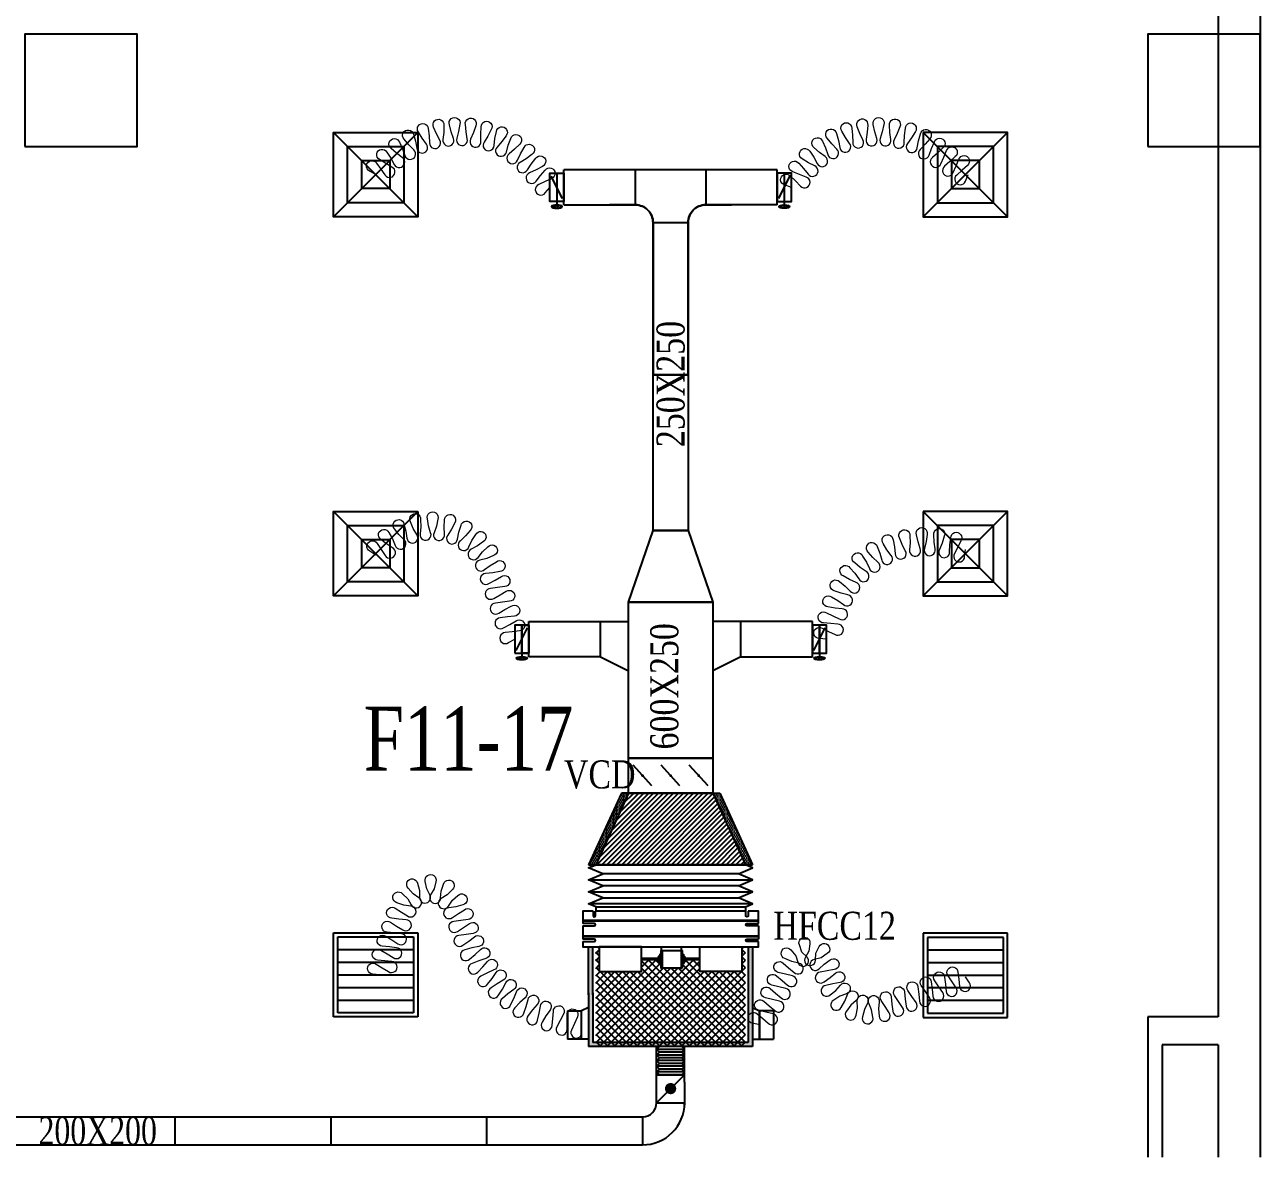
# Model space of a CAD drawing. Header units: metres. Extents: x 352651 to 1421851, y -87441 to -24441.
# Drawn here: x 1285283 to 1294083, y -48536 to -40468 of the extents above; entities that cross this region are included whole.
import ezdxf
from ezdxf.enums import TextEntityAlignment as Align

# ---------------------------------------------------------------- set-up
doc = ezdxf.new("R2010")
doc.units = ezdxf.units.M
doc.header["$LTSCALE"] = 300
doc.header["$MEASUREMENT"] = 0
for name, color, linetype in [('bat noi mem', 4, 'CONTINUOUS'), ('CUAGIO', 2, 'CONTINUOUS'), ('KT', 1, 'CONTINUOUS'), ('thiet bi', 11, 'CONTINUOUS'), ('TUONG', 7, 'CONTINUOUS'), ('vach', 6, 'CONTINUOUS')]:
    doc.layers.add(name, color=color, linetype=linetype)
doc.layers.add('noi mem', color=5, linetype='BATTING', lineweight=0)
doc.styles.add('PHU', font='vntimeh.shx', dxfattribs={"width": 0.8})
doc.styles.add('ROMANS', font='romans.shx', dxfattribs={"width": 0.75, "bigfont": 'romancvn.shx'})
doc.linetypes.add('BATTING', pattern='A,0.0001,-0.1,[134,ltypeshp.shx,S=0.1,R=0,X=-0.1,Y=0],-0.2,[134,ltypeshp.shx,S=0.1,R=180,X=0.1,Y=0],-0.1', length=0.4001)
pattern_1 = [(0, (828696.703, -331727.185), (6.25, 12.5), [0, -12.5])]

# ---------------------------------------------------------------- blocks, each defined once
blk = doc.blocks.new('SAD')
at = {"layer": 'CUAGIO', "color": 8}
for p, q in [((-300, -300), (300, 300)), ((300, -300), (-300, 300))]:
    blk.add_line(p, q, dxfattribs=at)
at = {"layer": 'CUAGIO'}
blk.add_lwpolyline([(300, -300), (300, 300), (-300, 300), (-300, -300)], close=True, dxfattribs=at)
at = {"layer": 'CUAGIO', "color": 8}
for points in [[(200, -200), (200, 200), (-200, 200), (-200, -200)], [(100, -100), (100, 100), (-100, 100), (-100, -100)]]:
    blk.add_lwpolyline(points, close=True, dxfattribs=at)
blk = doc.blocks.new('SAG')
at = {"layer": 'CUAGIO'}
for p, q in [((-300, 300), (-300, -300)), ((300, 300), (-300, 300)), ((300, -300), (300, 300)), ((-300, -300), (300, -300))]:
    blk.add_line(p, q, dxfattribs=at)
at = {"layer": 'CUAGIO', "color": 8}
for p, q in [((-270, 270), (-270, -270)), ((270, 270), (-270, 270)), ((-180, -270), (-180, 270)), ((-90, -270), (-90, 270)), ((0, -270), (0, 270)), ((90, -270), (90, 270)), ((180, -270), (180, 270)), ((270, -270), (270, 270)), ((-270, -270), (270, -270))]:
    blk.add_line(p, q, dxfattribs=at)
blk = doc.blocks.new('cot1')
at = {"layer": 'vach'}
blk.add_lwpolyline([(-400, -400), (400, -400), (400, 400), (-400, 400)], close=True, dxfattribs=at)
blk = doc.blocks.new('bac noi mem')
at = {"layer": 'bat noi mem'}
for p, q in [((493886.7, -64673), (493866.7, -64693)), ((494046.7, -64673), (493886.7, -64673)), ((494046.7, -64673), (494066.7, -64693)), ((494066.7, -64693), (493866.7, -64693)), ((493866.7, -64693), (493886.7, -64713)), ((493886.7, -64713), (493866.7, -64733)), ((494066.7, -64733), (493866.7, -64733)), ((493866.7, -64733), (493886.7, -64753)), ((493886.7, -64753), (493866.7, -64773)), ((494046.7, -64713), (493886.7, -64713)), ((494046.7, -64753), (493886.7, -64753)), ((494066.7, -64693), (494046.7, -64713)), ((494046.7, -64713), (494066.7, -64733)), ((494066.7, -64733), (494046.7, -64753)), ((494046.7, -64753), (494066.7, -64773)), ((494066.7, -64773), (493866.7, -64773)), ((493866.7, -64773), (493886.7, -64793)), ((493886.7, -64793), (493866.7, -64813)), ((494066.7, -64813), (493866.7, -64813)), ((493866.7, -64813), (493886.7, -64833)), ((493886.7, -64833), (493866.7, -64853)), ((494066.7, -64853), (493866.7, -64853)), ((493866.7, -64853), (493886.7, -64873)), ((494046.7, -64793), (493886.7, -64793)), ((494046.7, -64833), (493886.7, -64833)), ((494066.7, -64773), (494046.7, -64793)), ((494046.7, -64793), (494066.7, -64813)), ((494066.7, -64813), (494046.7, -64833)), ((494046.7, -64833), (494066.7, -64853)), ((494066.7, -64853), (494046.7, -64873)), ((494046.7, -64873), (493886.7, -64873))]:
    blk.add_line(p, q, dxfattribs=at)
blk = doc.blocks.new('1-van gio D200')
at = {"layer": 'CUAGIO'}
h = blk.add_hatch(dxfattribs=at)
h.set_pattern_fill('ANSI31', color=256, scale=100, style=0)
edge = h.paths.add_edge_path()
edge.add_ellipse((486127, -58494), major_axis=(-38.1, 0), ratio=0.310482, start_angle=0, end_angle=360, ccw=False)
for p, q in [((486167, -58437.3), (486087.1, -58277.5)), ((486127, -58257.4), (486127, -58494))]:
    blk.add_line(p, q, dxfattribs=at)
at = {"layer": 'CUAGIO', "const_width": 3}
for points in [[(486127, -58457.4), (486177, -58457.4), (486177, -58257.4), (486077, -58257.4), (486077, -58457.4), (486127, -58457.4)], [(486127, -58257.4), (486127, -58494)], [(486167, -58437.3), (486087.1, -58277.5)]]:
    blk.add_lwpolyline(points, dxfattribs=at)
at = {"layer": 'CUAGIO'}
blk.add_lwpolyline([(486177, -58457.4), (486077, -58457.4), (486077, -58257.4), (486177, -58257.4)], close=True, dxfattribs=at)
at = {"layer": 'CUAGIO', "const_width": 5.35}
blk.add_lwpolyline([(486130.7, -58357.4, -1), (486123.3, -58357.4, -1)], format="xyb", close=True, dxfattribs=at)
at = {"layer": 'CUAGIO', "extrusion": (0, 0, -1)}
blk.add_ellipse((486127, -58494), major_axis=(-38.1, 0), ratio=0.310482, start_param=-1.570796, end_param=4.712389, dxfattribs=at)

msp = doc.modelspace()

# ---------------------------------------------------------------- hatches: boundary and pattern name
at = {"layer": 'CUAGIO'}
h = msp.add_hatch(dxfattribs=at)
h.set_pattern_fill('DOTS', color=256, scale=200, style=0)
h.set_pattern_definition(pattern_1)
h.paths.add_polyline_path([(1289349.7, -46452.1), (1289299.7, -46452.1), (1289533.2, -45942.1), (1289583.2, -45942.1)])
h = msp.add_hatch(dxfattribs=at)
h.set_pattern_fill('ANSI31', color=256, scale=200, style=0)
h.set_pattern_definition([(45, (445500.002, -63561.594), (-17.6776695, 17.6776695), [])])
h.paths.add_polyline_path([(1290183.2, -45942.1), (1289583.2, -45942.1), (1289349.7, -46452.1), (1290416.7, -46452.1)])
h = msp.add_hatch(dxfattribs=at)
h.set_pattern_fill('DOTS', color=256, scale=200, style=0)
h.set_pattern_definition(pattern_1)
h.paths.add_polyline_path([(1290183.2, -45942.1), (1290233.2, -45942.1), (1290466.7, -46452.1), (1290416.7, -46452.1)])
h = msp.add_hatch(dxfattribs=at)
h.set_pattern_fill('DOTS', color=256, scale=200, style=0)
h.set_pattern_definition([(0, (454942.909, -107812.012), (6.25, 12.5), [0, -12.5])])
h.paths.add_polyline_path([(1290466.7, -47037.6), (1290436.7, -47037.6), (1290436.7, -47717.6), (1289329.7, -47717.6), (1289329.7, -47364.9), (1289329.7, -47037.6), (1289299.7, -47037.6), (1289299.7, -47379.9), (1289299.7, -47747.6), (1290466.7, -47747.6)])
at = {"layer": 'CUAGIO', "ltscale": 1.5}
h = msp.add_hatch(dxfattribs=at)
h.set_pattern_fill('ANSI37', color=9, scale=300, angle=360, style=0)
h.set_pattern_definition([(45, (822504.744, -887.92), (-26.5165043, 26.5165043), []), (135, (822504.744, -887.92), (-26.5165043, -26.5165043), [])])
h.paths.add_polyline_path([(1290416.7, -47747.6), (1290416.7, -47037.6), (1290390.6, -47037.6), (1290390.6, -47212.6), (1290090.6, -47212.6), (1290090.6, -47129.6), (1289985.4, -47129.6), (1289985.4, -47145.3), (1289974.8, -47145.3), (1289974.8, -47161), (1289964.9, -47161), (1289964.9, -47186, -1), (1289958.5, -47188.1), (1289822.3, -47188.1, -1), (1289815.8, -47186), (1289815.8, -47161), (1289805.9, -47161), (1289805.9, -47145.3), (1289795.4, -47145.3), (1289795.4, -47129.6), (1289675.7, -47129.6), (1289675.7, -47212.6), (1289375.7, -47212.6), (1289375.7, -47037.6), (1289349.7, -47037.6), (1289349.7, -47379.9), (1289349.7, -47747.6)])

# ---------------------------------------------------------------- linework, layer by layer
at = {"layer": 'bat noi mem'}
for p, q in [((1289349.7, -46452.1), (1290416.7, -46452.1)), ((1290416.7, -46452.1), (1289349.7, -46452.1)), ((1290366.7, -46516.3), (1289399.7, -46516.3)), ((1289299.7, -46559.2), (1290466.7, -46559.2)), ((1290366.7, -46602.1), (1289399.7, -46602.1)), ((1289299.7, -46644.9), (1290466.7, -46644.9)), ((1289399.7, -46687.8), (1290366.7, -46687.8)), ((1290466.7, -46730.6), (1289299.7, -46730.6))]:
    msp.add_line(p, q, dxfattribs=at)
for points in [[(1289349.7, -46752.1), (1289299.7, -46730.6), (1289399.7, -46687.8), (1289299.7, -46644.9), (1289399.7, -46602.1), (1289299.7, -46559.2), (1289399.7, -46516.3), (1289299.7, -46473.5), (1289349.7, -46452.1)], [(1290416.7, -46752.1), (1290466.7, -46730.6), (1290366.7, -46687.8), (1290466.7, -46644.9), (1290366.7, -46602.1), (1290466.7, -46559.2), (1290366.7, -46516.3), (1290466.7, -46473.5), (1290416.7, -46452.1)]]:
    msp.add_lwpolyline(points, dxfattribs=at)
at = {"layer": 'CUAGIO'}
for p, q in [((1289123.2, -41752.1), (1289123.2, -41502.1)), ((1289633.2, -41752.1), (1289633.2, -41502.1)), ((1290133.2, -41502.1), (1290133.2, -41752.1)), ((1290643.2, -41752.1), (1290643.2, -41502.1)), ((1289758.2, -41877.1), (1290008.2, -41877.1)), ((1288873.2, -44970.2), (1288873.2, -44720.2)), ((1288873.2, -44720.2), (1289583.2, -44720.2)), ((1289383.2, -44970.2), (1289383.2, -44720.2)), ((1290893.2, -44720.2), (1290183.2, -44720.2)), ((1290383.2, -44970.2), (1290383.2, -44720.2)), ((1290893.2, -44970.2), (1290893.2, -44720.2)), ((1289383.2, -44970.2), (1288873.2, -44970.2)), ((1289383.2, -44970.2), (1289583.2, -45070.2)), ((1290383.2, -44970.2), (1290183.2, -45070.2)), ((1290383.2, -44970.2), (1290893.2, -44970.2)), ((1290183.2, -45692.1), (1289583.2, -45692.1)), ((1290183.2, -45692.1), (1289583.2, -45692.1)), ((1289750.1, -45891.3), (1289616.2, -45742.8)), ((1289950.1, -45891.3), (1289816.2, -45742.8)), ((1290150.1, -45891.3), (1290016.2, -45742.8)), ((1289533.2, -45942.1), (1289299.7, -46452.1)), ((1289583.2, -45942.1), (1289349.7, -46452.1)), ((1289583.2, -45942.1), (1289533.2, -45942.1)), ((1289533.2, -45942.1), (1290233.2, -45942.1)), ((1289583.2, -45942.1), (1289533.2, -45942.1)), ((1290183.2, -45942.1), (1290416.7, -46452.1)), ((1290183.2, -45942.1), (1290233.2, -45942.1)), ((1290183.2, -45942.1), (1290233.2, -45942.1)), ((1290233.2, -45942.1), (1290466.7, -46452.1)), ((1290466.7, -46452.1), (1289299.7, -46452.1)), ((1289299.7, -46452.1), (1290466.7, -46452.1)), ((1289349.7, -46452.1), (1290416.7, -46452.1)), ((1290416.7, -46452.1), (1289349.7, -46452.1)), ((1289299.7, -47379.9), (1289299.7, -47037.6)), ((1289329.7, -47379.9), (1289329.7, -47037.6)), ((1289299.7, -47364.9), (1289299.7, -47747.6)), ((1289329.7, -47364.9), (1289329.7, -47717.6)), ((1289150, -47493.6), (1289150, -47693.6)), ((1289249.7, -47693.6), (1289249.7, -47493.6)), ((1289249.7, -47693.6), (1289249.7, -47493.6)), ((1289249.7, -47693.6), (1289249.7, -47493.6)), ((1290516.7, -47493.6), (1290516.7, -47693.6)), ((1290516.7, -47693.6), (1290516.7, -47493.6)), ((1290516.7, -47693.6), (1290516.7, -47493.6)), ((1290616.4, -47493.6), (1290616.4, -47693.6)), ((1289249.7, -47693.6), (1289150, -47693.6)), ((1290516.7, -47693.6), (1290616.4, -47693.6)), ((1289983.2, -48002.1), (1289983.2, -47771)), ((1289783.2, -47947.8), (1289983.2, -47947.8)), ((1289983.2, -47947.8), (1289783.2, -48147.8)), ((1289783.2, -48147.8), (1289983.2, -48147.8)), ((1273708.2, -48447.8), (1289683.2, -48447.8))]:
    msp.add_line(p, q, dxfattribs=at)
at = {"layer": 'CUAGIO', "ltscale": 1.5}
msp.add_line((1290643.2, -41502.1), (1289123.2, -41502.1), dxfattribs=at)
at = {"layer": 'CUAGIO', "color": 2}
for p, q in [((1290436.7, -47037.6), (1290436.7, -47717.6)), ((1290466.7, -47037.6), (1290466.7, -47747.6)), ((1290466.7, -47747.6), (1289299.7, -47747.6)), ((1290436.7, -47717.6), (1289329.7, -47717.6)), ((1289983.2, -47957.6), (1289983.2, -47747.6)), ((1289983.2, -48002.1), (1289983.2, -48164.4)), ((1286353.2, -48247.6), (1286353.2, -48447.6)), ((1287463.2, -48247.6), (1287463.2, -48447.6)), ((1288573.2, -48247.6), (1288573.2, -48447.6)), ((1289683.2, -48247.8), (1289683.2, -48447.8))]:
    msp.add_line(p, q, dxfattribs=at)
at = {"layer": 'CUAGIO'}
for points in [[(1289123.2, -41752.1), (1289633.2, -41752.1, -0.414214), (1289758.2, -41877.1), (1289758.2, -42962.1), (1290008.2, -42962.1), (1290008.2, -41877.1, -0.414214), (1290133.2, -41752.1), (1290318.2, -41752.1)], [(1290643.2, -41752.1), (1290133.2, -41752.1, 0.414214), (1290008.2, -41877.1), (1290008.2, -42962.1), (1289758.2, -42962.1), (1289758.2, -41877.1, 0.414214), (1289633.2, -41752.1), (1289448.2, -41752.1)]]:
    msp.add_lwpolyline(points, format="xyb", dxfattribs=at)
for points in [[(1289758.2, -44072.1), (1289758.2, -42962.1), (1290008.2, -42962.1), (1290008.2, -44072.1)], [(1290183.2, -44582.1), (1289583.2, -44582.1), (1289758.2, -44072.1), (1290008.2, -44072.1)], [(1288873.2, -44945.2), (1288823.2, -44945.2), (1288823.2, -44745.2), (1288873.2, -44745.2)], [(1290893.2, -44945.2), (1290943.2, -44945.2), (1290943.2, -44745.2), (1290893.2, -44745.2)], [(1289583.2, -45692.1), (1290183.2, -45692.1), (1290183.2, -45942.1), (1289583.2, -45942.1)]]:
    msp.add_lwpolyline(points, close=True, dxfattribs=at)
at = {"layer": 'CUAGIO', "color": 2}
msp.add_lwpolyline([(1289583.2, -44582.1), (1290183.2, -44582.1), (1290183.2, -45692.1), (1289583.2, -45692.1)], close=True, dxfattribs=at)
at = {"layer": 'CUAGIO'}
for points, const_width in [([(1289678.2, -45817.1, 1), (1289688.2, -45817.1, 1)], 10), ([(1289878.2, -45817.1, 1), (1289888.2, -45817.1, 1)], 10), ([(1290078.2, -45817.1, 1), (1290088.2, -45817.1, 1)], 10), ([(1289903.2, -48046.9, -1), (1289863.2, -48046.9, -1)], 40)]:
    msp.add_lwpolyline(points, format="xyb", close=True, dxfattribs=dict(at, const_width=const_width))
for points in [[(1289150, -47493.6), (1289249.7, -47493.6)], [(1289299.7, -47468.4), (1289249.7, -47493.6)], [(1290466.7, -47468.4), (1290516.7, -47493.6)], [(1290616.4, -47493.6), (1290516.7, -47493.6)], [(1289299.7, -47693.6), (1289249.7, -47693.6)], [(1290466.7, -47693.6), (1290516.7, -47693.6)]]:
    msp.add_lwpolyline(points, dxfattribs=at)
at = {"layer": 'CUAGIO', "color": 2}
msp.add_lwpolyline([(1283233.2, -48247.7), (1289683.2, -48247.6, 0.414208), (1289783.2, -48147.6), (1289783.2, -47747.6)], format="xyb", dxfattribs=at)
at = {"layer": 'CUAGIO'}
msp.add_arc((1289683.2, -48147.8), 300, 270, 0, dxfattribs=at)
at = {"layer": 'noi mem', "linetype": 'ByBlock', "ltscale": 1.5}
for points in [[(1287783.2, -41536.2), (1287738.6, -41511, -1.333333), (1287788.6, -41455.1), (1287818.6, -41496.6), (1287848.5, -41538.1, 1.333333), (1287898.5, -41482.3), (1287854, -41457.1), (1287810.3, -41429.5, -1.333333), (1287862.9, -41376), (1287891.2, -41419.2), (1287915.5, -41463.7, 1.333333), (1287972, -41414.4), (1287931.2, -41384.3), (1287892.2, -41350.4, -1.333333), (1287952.3, -41305.5), (1287973.7, -41352.5), (1287991, -41400.2, 1.333333), (1288054.3, -41359.9), (1288018.5, -41324), (1287985.1, -41284.6, -1.333333), (1288051.3, -41249.3), (1288065.4, -41299.1), (1288075.2, -41348.8, 1.333333), (1288143.9, -41318.6), (1288114, -41277.7), (1288086.9, -41233.7, -1.333333), (1288157.6, -41208.8), (1288164, -41260.1), (1288166.3, -41310.7, 1.333333), (1288238.7, -41291.3), (1288215.3, -41246.3), (1288195.2, -41198.7, -1.333333), (1288268.9, -41184.8), (1288267.5, -41236.5), (1288262, -41286.9, 1.333333), (1288336.6, -41278.6), (1288320.2, -41230.7), (1288307.6, -41180.6, -1.333333), (1288382.5, -41178), (1288373.3, -41228.8), (1288360.3, -41277.8, 1.333333), (1288435.2, -41281), (1288426.3, -41231), (1288421.4, -41179.6, -1.333333), (1288495.9, -41188.4), (1288479.1, -41237.3), (1288458.8, -41283.7, 1.333333), (1288532.4, -41298.2), (1288531.2, -41247.5), (1288534, -41195.9, -1.333333), (1288606.3, -41215.9), (1288582.3, -41261.6), (1288555.2, -41304.5, 1.333333), (1288625.8, -41329.9), (1288632.3, -41279.6), (1288642.9, -41229, -1.333333), (1288711.4, -41259.7), (1288680.7, -41301.3), (1288647.5, -41339.6, 1.333333), (1288713.4, -41375.4), (1288727.4, -41326.7), (1288745.6, -41278.3, -1.333333), (1288808.6, -41319), (1288772, -41355.5), (1288733.3, -41388.3, 1.333333), (1288793, -41433.6), (1288814.2, -41387.6), (1288839.5, -41342.5, -1.333333), (1288895.7, -41392.3), (1288854, -41422.8), (1288810.8, -41449.3, 1.333333), (1288863, -41503.2), (1288890.9, -41460.9), (1288922.7, -41420.2, -1.333333), (1288970.7, -41477.8), (1288924.8, -41501.7), (1288878.7, -41524, 1.333333), (1288925, -41583), (1288957.6, -41543.5), (1288990.2, -41504, -1.333333), (1289036.5, -41563), (1288990.4, -41585.3), (1288944.3, -41607.5, 1.333333), (1288990.6, -41666.5), (1289023.2, -41627.1)], [(1290743.2, -41627.1), (1290695.1, -41609.5, -1.333333), (1290735.1, -41546), (1290771.7, -41581.7), (1290808.3, -41617.4, 1.333333), (1290848.2, -41554), (1290800.2, -41536.4), (1290752.7, -41516.1, -1.333333), (1290795.8, -41454.7), (1290831, -41492.6), (1290862.2, -41532.4, 1.333333), (1290910.1, -41474.7), (1290865.2, -41451.4), (1290821.5, -41423.7, -1.333333), (1290873.9, -41370), (1290902.6, -41413), (1290927.1, -41457.3, 1.333333), (1290983.5, -41408), (1290942.9, -41377.8), (1290904.2, -41343.6, -1.333333), (1290964.5, -41298.9), (1290986, -41345.9), (1291003, -41393.6, 1.333333), (1291066.7, -41353.9), (1291031.4, -41317.6), (1290998.7, -41277.6, -1.333333), (1291065.3, -41243.2), (1291079, -41293), (1291088.2, -41342.8, 1.333333), (1291157.4, -41313.8), (1291128.4, -41272.3), (1291102.4, -41227.6, -1.333333), (1291173.7, -41204.3), (1291179.3, -41255.6), (1291180.4, -41306.2, 1.333333), (1291253.3, -41288.6), (1291231.3, -41243.1), (1291212.9, -41194.8, -1.333333), (1291287, -41183.2), (1291284.2, -41234.7), (1291277.3, -41284.9, 1.333333), (1291352.1, -41279.2), (1291337.6, -41230.7), (1291327.1, -41180.1, -1.333333), (1291402.1, -41180.4), (1291391.2, -41230.9), (1291376.3, -41279.3, 1.333333), (1291451, -41285.6), (1291444.5, -41235.4), (1291442.2, -41183.8, -1.333333), (1291516.2, -41196.1), (1291497.4, -41244.2), (1291475, -41289.6, 1.333333), (1291547.7, -41307.8), (1291549.3, -41257.2), (1291555.3, -41205.9, -1.333333), (1291626.4, -41229.8), (1291600.1, -41274.3), (1291570.7, -41315.5, 1.333333), (1291639.6, -41345.1), (1291649.3, -41295.4), (1291663.4, -41245.7, -1.333333), (1291729.7, -41280.7), (1291696.6, -41320.4), (1291661, -41356.4, 1.333333), (1291724.4, -41396.6), (1291741.8, -41349.1), (1291762.2, -41302.2, -1.333333), (1291823.2, -41345.8), (1291785.4, -41380.3), (1291747.6, -41414.7, 1.333333), (1291808.6, -41458.3), (1291829, -41411.4), (1291849.4, -41364.6, -1.333333), (1291910.3, -41408.2), (1291872.5, -41442.6), (1291834.7, -41477, 1.333333), (1291895.7, -41520.7), (1291916.1, -41473.8), (1291936.5, -41426.9, -1.333333), (1291997.4, -41470.6), (1291959.6, -41505), (1291921.8, -41539.4, 1.333333), (1291982.8, -41583.1), (1292003.2, -41536.2)], [(1287783.2, -44246.2), (1287740.6, -44218.2, -1.333333), (1287793.2, -44164.6), (1287822, -44206.7), (1287850.7, -44248.7, 1.333333), (1287903.3, -44195.3), (1287860.9, -44167.2), (1287820.3, -44135.1, -1.333333), (1287877.2, -44086.2), (1287902.9, -44131.1), (1287922, -44177.5, 1.333333), (1287984.4, -44135.9), (1287948.9, -44100.4), (1287917.3, -44059.4, -1.333333), (1287984.3, -44025.7), (1287998.4, -44075.5), (1288005.8, -44125.1, 1.333333), (1288076.3, -44099.8), (1288050.5, -44056.8), (1288029.7, -44009.4, -1.333333), (1288102.9, -43992.9), (1288104.5, -44044.6), (1288099.7, -44094.5, 1.333333), (1288174.3, -44087), (1288159.6, -44039.1), (1288150.9, -43988, -1.333333), (1288225.8, -43989.6), (1288215, -44040.2), (1288198.2, -44087.5, 1.333333), (1288272.5, -44098.2), (1288269.8, -44048.1), (1288273.6, -43996.5, -1.333333), (1288346, -44016.1), (1288323.2, -44062.6), (1288295.6, -44104.5, 1.333333), (1288365, -44132.7), (1288374.5, -44083.5), (1288390.7, -44034.3, -1.333333), (1288456.2, -44070.9), (1288422.8, -44110.5), (1288385.9, -44144.4, 1.333333), (1288446.5, -44188.6), (1288467.5, -44143.1), (1288495.1, -44099.3, -1.333333), (1288549.9, -44150.5), (1288508, -44181), (1288464, -44205, 1.333333), (1288512.1, -44262.5), (1288543.5, -44223.4), (1288580.8, -44187.5, -1.333333), (1288621.6, -44250.5), (1288573.6, -44269.9), (1288525.1, -44282.6, 1.333333), (1288557.9, -44350), (1288597.8, -44319.7), (1288642.2, -44293.5, -1.333333), (1288667.3, -44364.2), (1288616.3, -44371.9), (1288565.8, -44378.3, 1.333333), (1288589.4, -44449.5), (1288633.8, -44424.5), (1288678.2, -44399.4, -1.333333), (1288701.7, -44470.6), (1288651.2, -44477), (1288600.7, -44483.5, 1.333333), (1288624.2, -44554.7), (1288668.6, -44529.6), (1288713, -44504.6, -1.333333), (1288736.6, -44575.8), (1288686, -44582.2), (1288635.5, -44588.6, 1.333333), (1288659.1, -44659.8), (1288703.5, -44634.8), (1288747.9, -44609.8, -1.333333), (1288771.4, -44681), (1288720.9, -44687.4), (1288670.3, -44693.8, 1.333333), (1288693.9, -44765), (1288738.3, -44740), (1288782.7, -44715, -1.333333), (1288806.3, -44786.2), (1288755.7, -44792.6), (1288705.2, -44799, 1.333333), (1288728.8, -44870.2), (1288773.2, -44845.2)], [(1290993.2, -44845.2), (1290942.6, -44840.4, -1.333333), (1290962.6, -44768.1), (1291008.4, -44789.9), (1291054.3, -44811.6, 1.333333), (1291074.2, -44739.3), (1291023.7, -44734.5), (1290973.1, -44729.7, -1.333333), (1290993.1, -44657.4), (1291038.9, -44679.2), (1291084.5, -44701.2, 1.333333), (1291104.8, -44629), (1291054.5, -44624), (1291003.8, -44615.3, -1.333333), (1291029, -44544.7), (1291073.7, -44570), (1291115, -44598.5, 1.333333), (1291146.1, -44530.3), (1291097.6, -44517.8), (1291049.1, -44500.6, -1.333333), (1291086, -44435.3), (1291125.7, -44467.8), (1291161.6, -44502.9, 1.333333), (1291203.8, -44441), (1291158, -44420.4), (1291113.2, -44395.3, -1.333333), (1291160.6, -44337.2), (1291194.3, -44376), (1291223.6, -44416.7, 1.333333), (1291275.8, -44362.8), (1291234.2, -44334.8), (1291194.3, -44302.4, -1.333333), (1291250.9, -44253.2), (1291277.5, -44297.1), (1291299.5, -44342.2, 1.333333), (1291360, -44298), (1291323.8, -44263.3), (1291290, -44224.6, -1.333333), (1291354.1, -44185.7), (1291372.8, -44233.5), (1291386.9, -44281.7, 1.333333), (1291454.1, -44248.4), (1291424.2, -44208.1), (1291397.5, -44164.2, -1.333333), (1291467.3, -44136.8), (1291477.6, -44187.1), (1291483.2, -44236.9, 1.333333), (1291555.1, -44215.5), (1291532.6, -44170.7), (1291513.7, -44122.9, -1.333333), (1291587.1, -44107.7), (1291588.7, -44159.1), (1291585.8, -44209.2, 1.333333), (1291660.3, -44200.3), (1291645.7, -44152.3), (1291635.2, -44102, -1.333333), (1291710.1, -44099.5), (1291703, -44150.4), (1291691.7, -44199.2, 1.333333), (1291766.6, -44203.1), (1291760.3, -44153.3), (1291758.5, -44102, -1.333333), (1291832.8, -44112.3), (1291817.1, -44161.2), (1291797.6, -44207.4, 1.333333), (1291870.8, -44224), (1291873.1, -44173.8), (1291878.7, -44123.3, -1.333333), (1291950.6, -44144.3), (1291928.1, -44189.9), (1291905.5, -44235.4, 1.333333), (1291977.5, -44256.6), (1291983.2, -44206.2)], [(1287813.2, -47236.2), (1287762.2, -47230.7, -1.333333), (1287786.4, -47159.7), (1287830.1, -47186.6), (1287873.8, -47213.4, 1.333333), (1287898, -47142.4), (1287847.1, -47136.9), (1287796.1, -47131.4, -1.333333), (1287820.3, -47060.4), (1287864, -47087.3), (1287907.7, -47114.1, 1.333333), (1287931.9, -47043.1), (1287881, -47037.6), (1287830, -47032.1, -1.333333), (1287854.2, -46961.2), (1287897.9, -46988), (1287941.6, -47014.8, 1.333333), (1287965.8, -46943.8), (1287914.9, -46938.3), (1287863.9, -46932.8, -1.333333), (1287888.1, -46861.9), (1287931.8, -46888.7), (1287975.5, -46915.5, 1.333333), (1287999.7, -46844.5), (1287948.8, -46839), (1287897.8, -46833.6, -1.333333), (1287922, -46762.6), (1287965.7, -46789.4), (1288008.5, -46816.8, 1.333333), (1288034, -46746.3), (1287983.5, -46740.1), (1287933.5, -46722.5, -1.333333), (1287973, -46658.7), (1288011, -46695.6), (1288035.8, -46738.5, 1.333333), (1288090.5, -46687.1), (1288049.1, -46659.7), (1288014.6, -46619.6, -1.333333), (1288080.7, -46584), (1288095.2, -46635), (1288095.2, -46684.6, 1.333333), (1288168.2, -46667.3), (1288146.1, -46622.9), (1288136.3, -46570.9, -1.333333), (1288211.3, -46573.2), (1288198.4, -46624.5), (1288173.6, -46667.5, 1.333333), (1288245.4, -46689.1), (1288248.5, -46639.6), (1288266, -46589.6, -1.333333), (1288329.8, -46629.1), (1288292.9, -46667.1), (1288250, -46691.9, 1.333333), (1288301.4, -46746.6), (1288328.8, -46705.2), (1288369, -46670.7, -1.333333), (1288404.5, -46736.8), (1288353.6, -46751.3), (1288302.8, -46758.1, 1.333333), (1288328.9, -46828.4), (1288371.8, -46800.5), (1288414.8, -46772.5, -1.333333), (1288440.8, -46842.8), (1288390.1, -46849.6), (1288339.3, -46856.5, 1.333333), (1288365.3, -46926.8), (1288408.3, -46898.8), (1288451.3, -46870.9, -1.333333), (1288477.3, -46941.2), (1288426.5, -46948), (1288375.6, -46955.8, 1.333333), (1288402.8, -47025.7), (1288445.6, -46996.9), (1288486.2, -46966.2, -1.333333), (1288517.1, -47034.5), (1288467.2, -47044.7), (1288417.3, -47057.8, 1.333333), (1288451.8, -47124.4), (1288491.3, -47091.2), (1288528.4, -47056.3, -1.333333), (1288566.4, -47121), (1288517.9, -47136.4), (1288469.7, -47154.9, 1.333333), (1288511.2, -47217.4), (1288546.9, -47180.1), (1288580, -47141.4, -1.333333), (1288624.8, -47201.6), (1288578.3, -47222.2), (1288532.4, -47245.7, 1.333333), (1288580.3, -47303.4), (1288611.8, -47262.5), (1288640.6, -47220.5, -1.333333), (1288691.6, -47275.5), (1288647.5, -47301), (1288604.4, -47329.3, 1.333333), (1288658.3, -47381.5), (1288685.2, -47337.4), (1288709.2, -47292.5, -1.333333), (1288765.9, -47341.7), (1288724.8, -47371.8), (1288685, -47404.6, 1.333333), (1288744.2, -47450.7), (1288766.2, -47404), (1288785.3, -47356.8, -1.333333), (1288846.9, -47399.6), (1288809.3, -47433.9), (1288773.3, -47470.8, 1.333333), (1288837.1, -47510.2), (1288854, -47461.5), (1288867.8, -47412.5, -1.333333), (1288933.7, -47448.4), (1288900, -47486.6), (1288868.2, -47527.2, 1.333333), (1288935.9, -47559.4), (1288947.4, -47509.1), (1288955.9, -47458.9, -1.333333), (1289025.2, -47487.5), (1288995.8, -47529.1), (1288968.6, -47572.9, 1.333333), (1289039.3, -47597.7), (1289045.3, -47546.5), (1289048.4, -47495.7, -1.333333), (1289120.4, -47516.6), (1289095.7, -47561.1), (1289073.3, -47607.6, 1.333333), (1289146.3, -47624.7), (1289146.8, -47573.1), (1289145.5, -47521.8, -1.333333), (1289219.1, -47536.5), (1289198.2, -47583.3), (1289177.4, -47630.2, 1.333333), (1289250.9, -47644.9), (1289249.7, -47593.6)], [(1290516.7, -47593.6), (1290466.6, -47581.8, -1.333333), (1290500.5, -47514.9), (1290539.6, -47548.4), (1290578.7, -47581.8, 1.333333), (1290612.7, -47514.9), (1290562.6, -47503.1), (1290512.5, -47491.3, -1.333333), (1290546.5, -47424.4), (1290585.6, -47457.9), (1290624.7, -47491.3, 1.333333), (1290658.6, -47424.4), (1290608.6, -47412.6), (1290558.5, -47400.8, -1.333333), (1290592.5, -47333.9), (1290631.5, -47367.3), (1290670.6, -47400.8, 1.333333), (1290704.6, -47333.9), (1290654.5, -47322.1), (1290604.5, -47310.3, -1.333333), (1290638.4, -47243.4), (1290677.5, -47276.8), (1290716.6, -47310.3, 1.333333), (1290750.5, -47243.4), (1290700.5, -47231.6), (1290650.4, -47219.8, -1.333333), (1290684.4, -47152.9), (1290723.4, -47186.3), (1290762.5, -47219.8, 1.333333), (1290796.5, -47152.9), (1290746.4, -47141.1), (1290696.5, -47120.6, -1.333333), (1290740.1, -47059.5), (1290775.7, -47100), (1290789.4, -47147, 1.333333), (1290853.8, -47108.6), (1290819, -47074.3), (1290800.6, -47023.4, -1.333333), (1290875.1, -47014.6), (1290869, -47068.3), (1290843.2, -47109.9, 1.333333), (1290914.9, -47132.1), (1290917.1, -47083.3), (1290942.6, -47035.6, -1.333333), (1290999, -47085), (1290955, -47116.5), (1290906.3, -47127.8, 1.333333), (1290940.6, -47194.5), (1290978.2, -47161.5), (1291019.1, -47130.4, -1.333333), (1291049.2, -47199.1), (1290998.5, -47208), (1290947.8, -47217, 1.333333), (1290977.9, -47285.7), (1291018.9, -47254.5), (1291059.8, -47223.3, -1.333333), (1291089.9, -47292), (1291039.2, -47301), (1290988.2, -47311.4, 1.333333), (1291020, -47379.4), (1291060.7, -47346.9), (1291094, -47309.3, -1.333333), (1291136.5, -47371.1), (1291089.4, -47388.7), (1291044.7, -47416.5, 1.333333), (1291098, -47469.3), (1291125.4, -47424.4), (1291142.7, -47377.2, -1.333333), (1291204.8, -47419.2), (1291167.4, -47452.8), (1291135.9, -47495, 1.333333), (1291204.7, -47524.7), (1291213.9, -47472.9), (1291212.7, -47422.6, -1.333333), (1291285.9, -47439.1), (1291263.3, -47484), (1291249.4, -47534.8, 1.333333), (1291324.4, -47537.3), (1291314, -47485.8), (1291294.5, -47439.4, -1.333333), (1291368.7, -47428), (1291364.1, -47478.1), (1291368.7, -47530.1, 1.333333), (1291439.8, -47506.2), (1291412.2, -47461.9), (1291383.4, -47419.3, -1.333333), (1291453.7, -47393.2), (1291459.7, -47444.3), (1291465.8, -47495.4, 1.333333), (1291536.1, -47469.3), (1291507.3, -47426.6), (1291478.6, -47384, -1.333333), (1291548.9, -47357.9), (1291554.9, -47409), (1291560.9, -47460.1, 1.333333), (1291631.2, -47434), (1291602.5, -47391.3), (1291573.7, -47348.7, -1.333333), (1291644.1, -47322.6), (1291650.1, -47373.7), (1291656.1, -47424.8, 1.333333), (1291726.4, -47398.7), (1291697.7, -47356), (1291668.9, -47313.4, -1.333333), (1291739.2, -47287.3), (1291745.2, -47338.4), (1291751.3, -47389.5, 1.333333), (1291821.6, -47363.4), (1291792.8, -47320.8), (1291764.1, -47278.1, -1.333333), (1291834.4, -47252), (1291840.4, -47303.1), (1291846.4, -47354.2, 1.333333), (1291916.8, -47328.1), (1291888, -47285.5), (1291859.2, -47242.8, -1.333333), (1291929.6, -47216.7), (1291935.6, -47267.8), (1291941.6, -47318.9, 1.333333), (1292011.9, -47292.8), (1291983.2, -47250.2)]]:
    msp.add_lwpolyline(points, format="xyb", dxfattribs=at)
at = {"layer": 'thiet bi'}
for p, q in [((1289349.7, -46752.1), (1290416.7, -46752.1)), ((1289349.7, -46752.1), (1289349.7, -46783.6)), ((1290416.7, -46752.1), (1290416.7, -46783.6)), ((1290508.7, -46849.6), (1289257.7, -46849.6)), ((1290508.7, -46854.6), (1289257.7, -46854.6)), ((1290508.7, -46960.6), (1289257.7, -46960.6)), ((1290508.7, -46965.6), (1289257.7, -46965.6)), ((1289819, -47059.6), (1289819, -47037.6)), ((1289822.3, -47062), (1289822.3, -47188.1)), ((1289958.5, -47062), (1289958.5, -47188.1)), ((1289961.7, -47059.6), (1289961.7, -47037.6)), ((1289795.4, -47120.5), (1289675.7, -47120.5)), ((1289675.7, -47120.5), (1289675.7, -47129.6)), ((1289795.4, -47129.6), (1289675.7, -47129.6)), ((1289805.9, -47104.9), (1289795.4, -47104.9)), ((1289795.4, -47104.9), (1289795.4, -47145.3)), ((1289805.9, -47145.3), (1289795.4, -47145.3)), ((1289815.8, -47089.1), (1289805.9, -47089.1)), ((1289805.9, -47089.1), (1289805.9, -47161)), ((1289815.8, -47161), (1289805.9, -47161)), ((1289964.9, -47089.1), (1289974.8, -47089.1)), ((1289964.9, -47161), (1289974.8, -47161)), ((1289974.8, -47089.1), (1289974.8, -47161)), ((1289974.8, -47104.9), (1289985.4, -47104.9)), ((1289974.8, -47145.3), (1289985.4, -47145.3)), ((1289985.4, -47104.9), (1289985.4, -47145.3)), ((1290090.6, -47120.5), (1289985.4, -47120.5)), ((1290090.6, -47129.6), (1289985.4, -47129.6))]:
    msp.add_line(p, q, dxfattribs=at)
for points in [[(1289331.7, -46783.6), (1289257.7, -46783.6), (1289257.7, -46871.1)], [(1290418.7, -46783.6), (1289347.7, -46783.6)], [(1290508.7, -46871.1), (1290508.7, -46783.6), (1290434.7, -46783.6)], [(1289257.7, -46887.1), (1289257.7, -46982.1)], [(1290508.7, -46887.1), (1290508.7, -46982.1)], [(1289257.7, -46998.1), (1289257.7, -47037.6), (1290508.7, -47037.6), (1290508.7, -46998.1)]]:
    msp.add_lwpolyline(points, dxfattribs=at)
for points in [[(1289331.7, -46783.6), (1289331.7, -46815.6, 1), (1289347.7, -46815.6), (1289347.7, -46783.6)], [(1290434.7, -46783.6), (1290434.7, -46815.6, -1), (1290418.7, -46815.6), (1290418.7, -46783.6)], [(1289257.7, -46887.1), (1289339.7, -46887.1, 1), (1289339.7, -46871.1), (1289257.7, -46871.1)], [(1290508.7, -46887.1), (1290426.7, -46887.1, -1), (1290426.7, -46871.1), (1290508.7, -46871.1)], [(1289257.7, -46998.1), (1289339.7, -46998.1, 1), (1289339.7, -46982.1), (1289257.7, -46982.1)], [(1290508.7, -46998.1), (1290426.7, -46998.1, -1), (1290426.7, -46982.1), (1290508.7, -46982.1)]]:
    msp.add_lwpolyline(points, format="xyb", dxfattribs=at)
for points in [[(1289375.7, -47212.6), (1289675.7, -47212.6), (1289675.7, -47037.6), (1289375.7, -47037.6)], [(1289964.9, -47188.1), (1289815.8, -47188.1), (1289815.8, -47062), (1289964.9, -47062)], [(1290390.6, -47212.6), (1290090.6, -47212.6), (1290090.6, -47037.6), (1290390.6, -47037.6)]]:
    msp.add_lwpolyline(points, close=True, dxfattribs=at)
for centre, start, end in [((1289819, -47063.1), 18.04953, 161.95047), ((1289961.7, -47063.1), 18.04953, 161.95047), ((1289819, -47187), 198.04953, 341.95047), ((1289961.7, -47187), 198.04953, 341.95047)]:
    msp.add_arc(centre, 3.41, start, end, dxfattribs=at)
at = {"layer": 'TUONG'}
for p, q in [((1294083.2, -35336.2), (1294083.2, -48536.2)), ((1293783.2, -36336.2), (1293783.2, -47536.2)), ((1293283.2, -47536.2), (1293283.2, -48536.2)), ((1293783.2, -47536.2), (1293283.2, -47536.2)), ((1293383.2, -47736.2), (1293383.2, -48536.2)), ((1293783.2, -47736.2), (1293383.2, -47736.2)), ((1293783.2, -47736.2), (1293783.2, -48536.2))]:
    msp.add_line(p, q, dxfattribs=at)

# ---------------------------------------------------------------- block references
at = {"layer": 'CUAGIO', "xscale": -1}
for name, p, rotation in [('SAD', (1287783.2, -41536.2), 180), ('SAD', (1287783.2, -44236.2), 180), ('SAG', (1287783.2, -47236.2), 270)]:
    msp.add_blockref(name, p, dxfattribs=dict(at, rotation=rotation))
at = {"layer": 'CUAGIO'}
for name, p, rotation in [('SAD', (1291983.2, -41536.2), 180), ('SAD', (1291983.2, -44236.2), 180), ('SAG', (1291983.2, -47240.2), 90)]:
    msp.add_blockref(name, p, dxfattribs=dict(at, rotation=rotation))
for name, p in [('1-van gio D200', (802946.1, 16730.3)), ('bac noi mem', (795916.5, 16925.2))]:
    msp.add_blockref(name, p, dxfattribs=at)
at = {"layer": 'CUAGIO', "xscale": -1}
for p in [(1776820.2, 16730.3), (1774950.2, 13512.2), (1777070.2, 13512.2)]:
    msp.add_blockref('1-van gio D200', p, dxfattribs=at)
at = {"layer": 'vach'}
for p in [(1285683.2, -40936.2), (1293683.2, -40936.2)]:
    msp.add_blockref('cot1', p, dxfattribs=at)

# ---------------------------------------------------------------- texts
at = {"layer": 'CUAGIO', "color": 2, "style": 'PHU', "width": 0.75}
msp.add_text('200x200', height=200, dxfattribs=at).set_placement((1285803, -48447.8), align=Align.CENTER)
at = {"layer": 'CUAGIO', "color": 2, "char_height": 200, "attachment_point": 1, "rotation": 90, "style": 'PHU'}
for s, insert, width in [('250x250', (1289782.9, -43477.7), 788.836), ('600x250', (1289738.5, -45631), 1155.253)]:
    msp.add_mtext(s, dxfattribs=dict(at, insert=insert, width=width))
at = {"layer": 'CUAGIO', "color": 2, "char_height": 200, "attachment_point": 1, "style": 'PHU'}
for s, insert, width in [('VCD', (1289123.5, -45708.6), 439.881), ('hfcc12', (1290615.4, -46786.9), 911.262)]:
    msp.add_mtext(s, dxfattribs=dict(at, insert=insert, width=width))
at = {"layer": 'KT', "ltscale": 1.5, "insert": (1287697.4, -45325.2), "char_height": 456.096, "width": 2517.297, "attachment_point": 1, "style": 'ROMANS'}
msp.add_mtext('{\\fTimes New Roman|b0|i0|c0|p18;F11-17}', dxfattribs=at)

doc.saveas('drawing.dxf')
